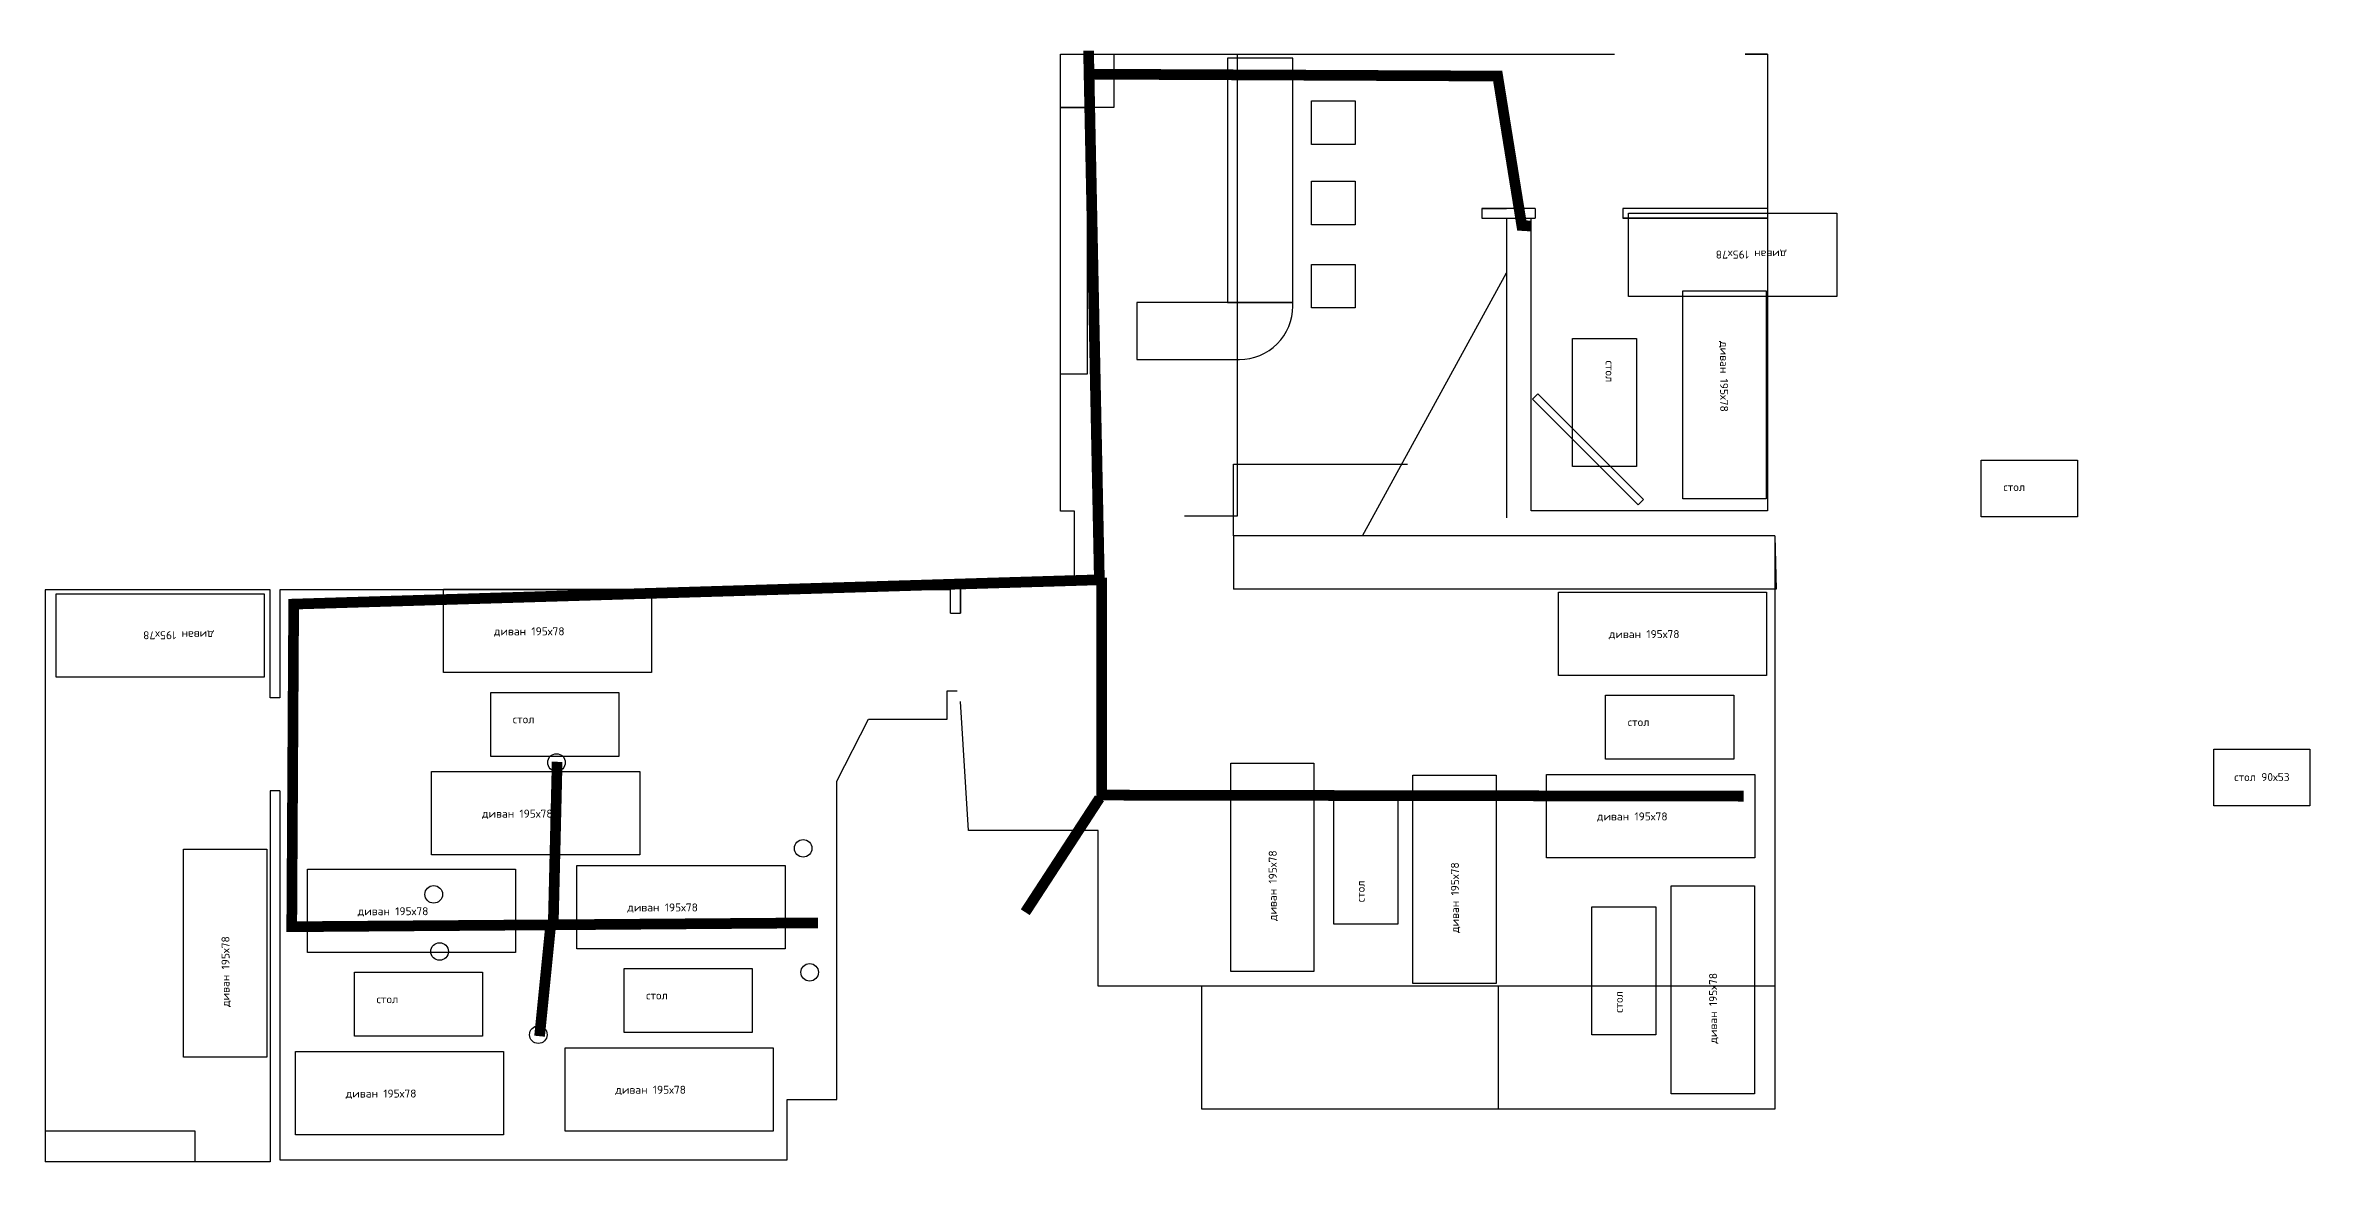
# Model space of a CAD drawing. Header units: metres. Extents: x 23103 to 193015, y -44365 to 67706.
# Drawn here: x 80779 to 102001, y 14859 to 25316 of the extents above; entities that cross this region are included whole.
import ezdxf

# ---------------------------------------------------------------- set-up
doc = ezdxf.new("R2010")
doc.units = ezdxf.units.M
doc.styles.get("Standard").update_dxf_attribs({"font": 'simplex.shx'})

# ---------------------------------------------------------------- blocks, each defined once
blk = doc.blocks.new('диван 195 78')
blk.add_lwpolyline([(0, 780), (1950, 780), (1950, 0), (0, 0)], close=True)
at = {"insert": (471, 424), "char_height": 75, "attachment_point": 1}
blk.add_mtext_dynamic_manual_height_columns('диван 195х78', width=736.09, gutter_width=12.5, heights=[0], dxfattribs=at)
blk = doc.blocks.new('стол')
blk.add_lwpolyline([(0, 0), (1200, 0), (1200, -600), (0, -600)], close=True)
at = {"insert": (207, -215), "char_height": 75, "attachment_point": 1}
blk.add_mtext_dynamic_manual_height_columns('стол', width=736.09, gutter_width=12.5, heights=[0], dxfattribs=at)
blk = doc.blocks.new('*U66')
blk.add_lwpolyline([(0, 0), (900, 0), (900, -530), (0, -530)], close=True)
at = {"insert": (207, -215), "char_height": 75, "attachment_point": 1}
blk.add_mtext_dynamic_manual_height_columns('стол', width=736.09, gutter_width=12.5, heights=[0], dxfattribs=at)

msp = doc.modelspace()

# ---------------------------------------------------------------- linework, layer by layer
for p, q in [((90294.9611, 20952.2166), (90294.9611, 25234.2166)), ((90294.9611, 25234.2166), (95485.9611, 25234.2166)), ((90294.9611, 25234.2166), (90794.9611, 25234.2166)), ((90794.9611, 25234.2166), (90794.9611, 24734.2166)), ((91949.553, 25234.2166), (91949.553, 20904.2166)), ((96709.9611, 25234.2166), (96919.9611, 25234.2166)), ((96919.9611, 25234.2166), (96709.9611, 25234.2166)), ((96919.9611, 25234.2166), (96919.9611, 23788.2166)), ((90794.9611, 24734.2166), (90294.9611, 24734.2166)), ((90294.9611, 24734.2166), (90544.9611, 24734.2166)), ((90544.9611, 24734.2166), (90544.9611, 22234.2166)), ((94740.9611, 23788.2166), (94241.9611, 23788.2166)), ((94241.9611, 23788.2166), (94474.9611, 23788.2166)), ((94241.9611, 23788.2166), (94241.9611, 23698.2166)), ((94740.9611, 23788.2166), (94740.9611, 23698.2166)), ((96919.9611, 23788.2166), (95564.9611, 23788.2166)), ((96919.9611, 23788.2166), (95564.9611, 23788.2166)), ((95564.9611, 23788.2166), (95564.9611, 23698.2166)), ((96919.9611, 23788.2166), (96919.9611, 23698.2166)), ((94241.9611, 23698.2166), (94740.9611, 23698.2166)), ((94474.9611, 23698.2166), (94474.9611, 20889.2166)), ((94703.9611, 20956.2166), (94703.9611, 23698.2166)), ((95564.9611, 23698.2166), (96919.9611, 23698.2166)), ((96919.9611, 23698.2166), (95564.9611, 23698.2166)), ((96919.9611, 23698.2166), (96919.9611, 20956.2166)), ((93123.8746, 20722.2166), (94474.9611, 23184.6921)), ((90544.9611, 22234.2166), (90294.9611, 22234.2166)), ((91914.9611, 20722.2166), (91914.9611, 21392.2166)), ((91914.9611, 21392.2166), (93544.3562, 21392.2166)), ((90424.9611, 20952.2166), (90294.9611, 20952.2166)), ((90424.9611, 20282.2166), (90424.9611, 20952.2166)), ((91949.553, 20904.2166), (91455.6936, 20904.2166)), ((96919.9611, 20956.2166), (94703.9611, 20956.2166)), ((96988.9611, 20722.2166), (91914.9611, 20722.2166)), ((96988.9611, 20722.2166), (96988.9611, 15350.2166)), ((96988.9611, 20722.2166), (97000.1664, 20222.3422)), ((82886.9611, 20215.2166), (80778.9611, 20215.2166)), ((80778.9611, 20215.2166), (80778.9611, 14859.2166)), ((82886.9611, 19203.2166), (82886.9611, 20215.2166)), ((89262.9611, 20215.2166), (82976.9611, 20215.2166)), ((82976.9611, 20215.2166), (82976.9611, 19203.2166)), ((82976.9611, 20215.2166), (82976.9611, 19203.2166)), ((89262.9611, 19998.2166), (89262.9611, 20215.2166)), ((89355.9611, 19998.2166), (89355.9611, 20282.2166)), ((89355.9611, 20282.2166), (89355.9611, 19998.2166)), ((89355.9611, 20282.2166), (90424.9611, 20282.2166)), ((97000.1664, 20222.3422), (91914.9611, 20222.3422)), ((89262.9611, 19998.2166), (89355.9611, 19998.2166)), ((82976.9611, 19203.2166), (82886.9611, 19203.2166)), ((82976.9611, 18332.2166), (82886.9611, 18332.2166)), ((82886.9611, 18332.2166), (82886.9611, 14859.2166)), ((82976.9611, 18332.2166), (82976.9611, 14875.2166)), ((90645.9611, 16502.2166), (90645.9611, 17962.2166)), ((96988.9611, 16502.2166), (90645.9611, 16502.2166)), ((94397.9611, 16502.2166), (91617.9611, 16502.2166)), ((91617.9611, 15350.2166), (91617.9611, 16502.2166)), ((94397.9611, 15350.2166), (94397.9611, 16502.2166)), ((87731.9611, 14875.2166), (87731.9611, 15442.2166)), ((87731.9611, 15442.2166), (88195.9611, 15442.2166)), ((96988.9611, 15350.2166), (91617.9611, 15350.2166)), ((96988.9611, 15350.2166), (94397.9611, 15350.2166)), ((82184.9611, 15144.7082), (80778.9611, 15144.7082)), ((82184.9611, 14859.2166), (82184.9611, 15144.7082)), ((82184.9611, 14859.2166), (80778.9611, 14859.2166)), ((82886.9611, 14859.2166), (82184.9611, 14859.2166)), ((82976.9611, 14875.2166), (87731.9611, 14875.2166))]:
    msp.add_line(p, q)
at = {"const_width": 100}
for points in [[(90556.5569, 25265.7474), (90657.7741, 20309.4861), (83106.9713, 20081.7658), (83088.9047, 17059.9338), (88021.1189, 17096.1756)], [(94703.9611, 23622.8133), (94616.629, 23628.1203), (94391.0108, 25027.8246), (90553.427, 25045.4813)], [(90678.5725, 20329.4635), (90678.5725, 18292.6116), (96695.3111, 18282.8191)], [(85539.6717, 17079.4376), (85576.2997, 18604.5784)], [(90658.9742, 18263.2339), (89963.2272, 17195.8453)], [(85515.2848, 17071.8618), (85411.5042, 16034.766)]]:
    msp.add_lwpolyline(points, dxfattribs=at)
for points in [[(92470.3066, 25195.1093), (91858.7644, 25195.1093), (91858.7644, 22905.4659), (92470.3066, 22905.4659)], [(92647.3139, 24795.2337), (93054.5567, 24795.2337), (93054.5567, 24388.2691), (92647.3139, 24388.2691)], [(92647.3139, 24041.9159), (93054.5567, 24041.9159), (93054.5567, 23634.9512), (92647.3139, 23634.9512)], [(92647.3139, 23262.6217), (93054.5567, 23262.6217), (93054.5567, 22855.6571), (92647.3139, 22855.6571)], [(95706.6767, 21011.5157), (94716.7272, 22001.4652), (94766.2247, 22050.9627), (95756.1742, 21061.0132)], [(101101.2217, 18723.3497), (102001.2217, 18723.3497), (102001.2217, 18193.3497), (101101.2217, 18193.3497)]]:
    msp.add_lwpolyline(points, close=True)
msp.add_lwpolyline([(92470.3066, 22905.4659), (91009.0818, 22905.4659), (91009.0818, 22373.485), (91970.3066, 22373.485, 0.4142135624), (92470.3066, 22873.485)], format="xyb", close=True)
for points in [[(91914.9611, 20722.2166), (91914.9611, 20222.3422)], [(88195.9611, 15442.2166), (88195.9611, 18422.2166), (88494.9611, 19003.2166), (89230.9611, 19003.2166), (89230.9611, 19270.2166), (89323.9611, 19270.2166)], [(90645.9611, 17962.2166), (89431.9611, 17962.2166), (89355.9611, 19168.2166)]]:
    msp.add_lwpolyline(points)
for centre in [(85570.1952, 18598.4779), (87881.8731, 17794.5614), (84419.5101, 17362.8217), (84474.2752, 16827.7078), (87942.7231, 16633.1207), (85399.2627, 16048.4426)]:
    msp.add_circle(centre, 82.2567)

# ---------------------------------------------------------------- block references
for name, p, rotation in [('диван 195 78', (97568.2675, 23742.6015), 180), ('диван 195 78', (96126.6612, 23016.5963), 270), ('стол', (95692.7582, 22569.9122), 270), ('диван 195 78', (82829.3742, 20176.9283), 180), ('диван 195 78', (92669.1353, 16641.4304), 90), ('диван 195 78', (94376.8283, 16529.5319), 90), ('стол', (92854.1713, 17082.8308), 90), ('диван 195 78', (82854.4556, 15837.0668), 90), ('диван 195 78', (96796.5308, 15493.2249), 90), ('стол', (95273.8738, 16046.5239), 90)]:
    msp.add_blockref(name, p, dxfattribs=dict(rotation=rotation))
for name, p in [('*U66', (98923.4454, 21430.7577)), ('диван 195 78', (84511.9045, 19440.3657)), ('диван 195 78', (94961.4105, 19414.2159)), ('стол', (84953.3049, 19255.3297)), ('стол', (95402.8109, 19229.1799)), ('диван 195 78', (84400.006, 17732.6727)), ('диван 195 78', (94849.512, 17706.5229)), ('диван 195 78', (85761.6409, 16854.0263)), ('диван 195 78', (83235.5778, 16818.5972)), ('стол', (83676.9782, 16633.5612)), ('стол', (86203.0413, 16668.9903)), ('диван 195 78', (85649.7424, 15146.3333)), ('диван 195 78', (83123.6793, 15110.9042))]:
    msp.add_blockref(name, p)

# ---------------------------------------------------------------- texts
at = {"attachment_point": 1}
for s, width, insert, char_height in [('2 угловых', 2665.39303, (83739.4876, 23986.0507), 2.5), ('стол 90х53', 736.09074, (101293.9323, 18499.201), 75)]:
    msp.add_mtext_dynamic_manual_height_columns(s, width=width, gutter_width=12.5, heights=[0], dxfattribs=dict(at, insert=insert, char_height=char_height))

doc.saveas('drawing.dxf')
